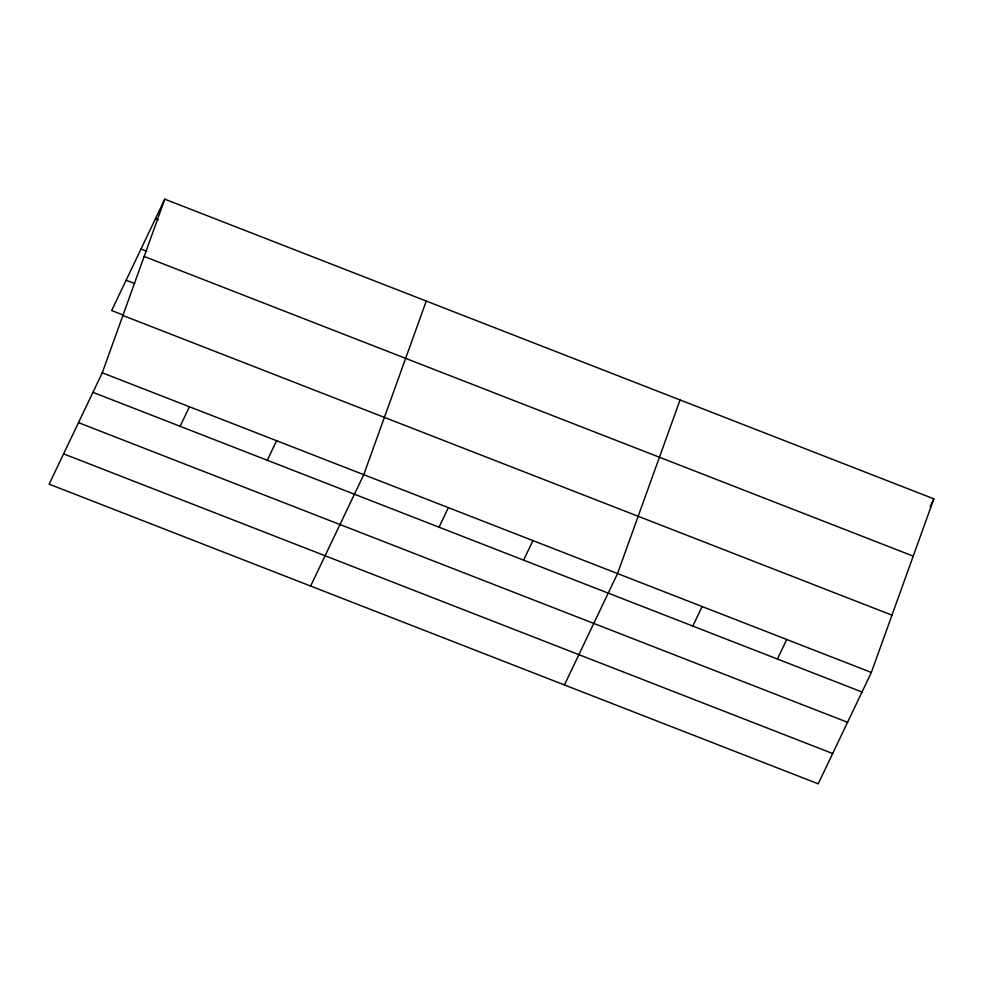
<?xml version="1.0" encoding="UTF-8"?>
<svg xmlns="http://www.w3.org/2000/svg" width="983" height="983" viewBox="0 0 983 983"><rect width="100%" height="100%" fill="white"/><g stroke="black" fill="none" stroke-linecap="round" stroke-linejoin="round"><path stroke-width="1.47" d="M102.269 372.79L164.788 199.168L933.85 498.836L871.343 672.458L818.212 783.832L49.15 484.164L102.269 372.79L871.343 672.458M426.266 301.056L363.759 474.678L310.628 586.052M680.064 399.946L617.545 573.568L564.426 684.942M164.788 199.168L111.657 310.542L123.096 314.99M180.11 426.303L189.436 406.753M267.265 460.265L276.592 440.716M439.032 527.195L448.359 507.646M523.62 560.15L532.946 540.601M692.818 626.085L702.145 606.536M777.418 659.04L786.744 639.491M930.115 506.65L933.85 498.836M155.461 218.718L158.312 219.823M141.011 249.018L146.725 251.243M144.157 256.465L913.219 556.132M126.119 280.241L134.683 283.583M122.9 315.494L891.962 615.161M92.955 392.34L862.017 692.007M78.493 422.641L847.555 722.308M63.6 453.863L832.675 753.531"/></g></svg>
